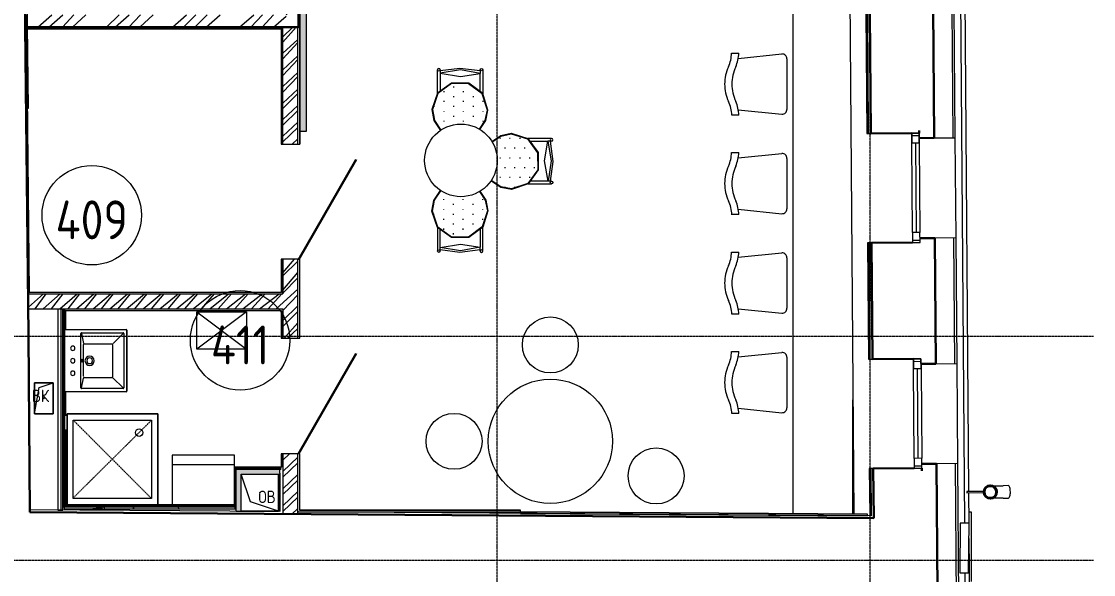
# Model space of a CAD drawing. Header units: millimetres. Extents: x -32 to 417638015, y -35 to 175284279.
# Drawn here: x 417432689 to 417441316, y 175231663 to 175236111 of the extents above; entities that cross this region are included whole.
import ezdxf

# ---------------------------------------------------------------- set-up
doc = ezdxf.new("R2010")
doc.units = ezdxf.units.MM
doc.linetypes.add('ADSK_Линия сетки', pattern=[25, 20, -2.5, 0, -2.5])
doc.linetypes.add('HIDDEN', pattern=[9.524999999999999, 6.35, -3.174999999999999])
for name, color, linetype, lineweight in [('_ Окна', 7, 'Continuous', 9), ('Аннотация', 7, 'Continuous', 18), ('Двери', 7, 'Continuous', 9), ('Обобщенные модели', 7, 'Continuous', 18), ('Окна', 7, 'Continuous', 9), ('Оси', 253, 'Continuous', 9), ('Перекрытие', 7, 'Continuous', 18), ('Сантехника', 7, 'Continuous', 18), ('Стены внутренние', 7, 'Continuous', 18), ('Стены наружные', 7, 'Continuous', 18), ('Стены несущие', 7, 'Continuous', 30), ('Стены отделка', 7, 'Continuous', 30), ('Стены штриховка', 7, 'Continuous', 9), ('ТХ', 5, 'Continuous', 0), ('ТХ_Задание ЭОМ_СС', 6, 'Continuous', 0), ('ШТРИХОВКА', 252, 'Continuous', 15)]:
    doc.layers.add(name, color=color, linetype=linetype, lineweight=lineweight)
doc.layers.add('Линии', color=7, linetype='Continuous', lineweight=9, true_color=0x00a600)
doc.styles.add('GOST Common', font='GOST_Common.ttf', dxfattribs={"width": 0.9, "height": 349.9999999999996})
doc.styles.add('GOST Common_4', font='GOST_Common.ttf', dxfattribs={"width": 0.9, "height": 199.9999999999999})
pattern_1 = [(45, (591.9394108331762, 243.9018102923292), (-269.4076836320746, 269.4076836320746), []), (45, (681.7420108331135, 243.9018102923292), (-269.4076836320746, 269.4076836320746), []), (45, (771.5446108331671, 243.9018102923292), (-269.4076836320746, 269.4076836320746), []), (45, (861.3474108331138, 243.9018102923292), (-269.4076836320746, 269.4076836320746), [])]

# ---------------------------------------------------------------- blocks, each defined once
blk = doc.blocks.new('_ЭМ_ТХ2_4 Этаж')
at = {"lineweight": 0}
h = blk.add_hatch(color=8, dxfattribs=at)
h.dxf.hatch_style = 1
h.paths.add_polyline_path([(50678.43464696148, 8531.792716653843), (50728.43464696148, 8531.792716653843), (50728.43464696148, 3531.792716653843), (50678.43464696148, 3531.792716653843)])
at = {"color": 8, "lineweight": 0}
blk.add_lwpolyline([(50678.43464696148, 8531.792716653843), (50728.43464696148, 8531.792716653843), (50728.43464696148, 3531.792716653843), (50678.43464696148, 3531.792716653843), (50678.43464696148, 8531.792716653843)], dxfattribs=at)
at = {"layer": 'ТХ', "color": 8}
for p, q in [((54645.69975204294, 457.6402273584245), (54645.69975204294, 7412.500000000276)), ((54151.28000791113, 4162.052570220374), (54208.7962839642, 4162.052570220374)), ((54204.88352007956, 4119.581060659082), (54556.11679343213, 4155.154946758761)), ((54595.69975204296, 4115.571988148178), (54595.69975204296, 3709.526201560395)), ((51786.81306324908, 4035.209452467156), (51784.68283080276, 4027.487359848921)), ((51784.68283080276, 4027.487359848921), (51788.41073758398, 4020.564104398072)), ((51784.68283080276, 3840.026904565049), (51784.68283080276, 4027.487359848921)), ((51795.33399303484, 4038.93735924823), (51786.81306324908, 4035.209452467156)), ((51788.41073758398, 4020.564104398072), (51795.47770183602, 4018.328659554012)), ((51802.52352754145, 4035.742010578804), (51795.33399303484, 4038.93735924823)), ((51795.47770183602, 4018.328659554012), (51802.52352754145, 4021.096662509663)), ((51805.45259715528, 4028.552476072044), (51802.52352754145, 4035.742010578804)), ((51802.52352754145, 4021.096662509663), (51805.45259715528, 4028.552476072044)), ((51963.88863535691, 4038.937359248288), (51805.45259715528, 4018.433871951653)), ((51805.45259715528, 4028.552476072044), (51805.45259715528, 3997.397826543427)), ((51969.2142164728, 4026.422243625624), (51805.45259715528, 4000.593175212853)), ((51805.45259715528, 4000.593175212853), (51968.68165836124, 3972.633874353836)), ((51805.45259715528, 3997.397826543427), (51805.45259715528, 3856.802485080552)), ((52127.1176965628, 4017.901313840004), (51963.88863535691, 4038.937359248288)), ((51968.68165836124, 3972.633874353836), (52127.12187954364, 3998.499492079311)), ((52127.12187954364, 3998.499492079311), (51969.2142164728, 4026.422243625624)), ((52126.56603854052, 3852.778766743199), (52127.1176965628, 3997.40287092427)), ((52127.1176965628, 4028.552476072044), (52130.04676617663, 4035.742010578804)), ((52130.04676617663, 4021.096662509663), (52127.1176965628, 4028.552476072044)), ((52127.1176965628, 4028.552476072044), (52127.1176965628, 3997.397826543427)), ((52130.04676617663, 4035.742010578804), (52137.23630068323, 4038.93735924823)), ((52137.09259188206, 4018.328659554012), (52130.04676617663, 4021.096662509663)), ((52144.15955613409, 4020.564104398072), (52137.09259188206, 4018.328659554012)), ((52137.23630068323, 4038.93735924823), (52145.757230469, 4035.209452467156)), ((52147.88746291531, 4027.487359848921), (52144.15955613409, 4020.564104398072)), ((52145.757230469, 4035.209452467156), (52147.88746291531, 4027.487359848921)), ((52147.88746291531, 4027.487359848921), (52148.15374197112, 3836.831555895391)), ((51896.52003423921, 3920.709458472673), (51783.08515646801, 3839.494346453343)), ((51897.85142951821, 3916.715272635687), (51786.5467841934, 3837.097834951128)), ((52036.05025947887, 3919.644342249492), (51896.52003423921, 3920.709458472673)), ((52034.71886419994, 3915.650156412506), (51897.85142951821, 3916.715272635687)), ((51913.0293356988, 3894.081552892574), (51913.0293356988, 3885.560623107012)), ((52144.95839330161, 3834.435044393176), (52034.71886419994, 3915.650156412506)), ((52148.15374197112, 3836.831555895391), (52036.05025947887, 3919.644342249492)), ((51783.08515646801, 3839.494346453343), (51739.14911226077, 3707.153655720293)), ((51786.5467841934, 3837.097834951128), (51743.14329809794, 3707.153655720293)), ((51834.47701423761, 3856.802485080552), (51834.47701423761, 3848.281555294991)), ((51913.0293356988, 3815.262952375575), (51913.0293356988, 3807.00830164575)), ((51991.58165716007, 3856.802485080552), (51991.58165716007, 3848.281555294758)), ((52070.40025767731, 3815.262952375575), (52070.40025767731, 3807.00830164575)), ((52186.23164695069, 3703.958307050634), (52144.95839330161, 3834.435044393176)), ((52190.49211184354, 3703.958307050634), (52148.15374197112, 3836.831555895391)), ((51755.65841372045, 3736.710630914313), (51755.65841372045, 3728.455980184372)), ((51834.47701423761, 3777.983884563553), (51834.47701423761, 3769.729233833612)), ((51913.0293356988, 3736.710630914313), (51913.0293356988, 3728.455980184372)), ((51991.58165716007, 3777.98388456332), (51991.58165716007, 3769.729233833612)), ((52070.40025767731, 3736.710630914196), (52070.40025767731, 3728.455980184372)), ((52148.95257913857, 3777.98388456332), (52148.95257913857, 3769.729233833612)), ((51739.14911226077, 3707.153655720293), (51755.39213466462, 3621.145520696533)), ((51743.14329809794, 3707.153655720293), (51760.18515766904, 3620.346683529206)), ((51755.65841372045, 3657.892030397197), (51755.65841372045, 3649.637379667372)), ((51834.47701423761, 3695.171098209161), (51834.47701423761, 3691.17691237235)), ((51913.0293356988, 3657.892030397197), (51913.0293356988, 3649.637379667372)), ((51991.58165716007, 3695.171098209161), (51991.58165716007, 3691.17691237235)), ((52070.40025767731, 3657.892030397197), (52070.40025767731, 3649.637379667372)), ((52148.95257913857, 3695.171098209161), (52148.95257913857, 3691.17691237235)), ((52168.65722926776, 3619.015288250055), (52186.23164695069, 3703.958307050634)), ((52173.45025227223, 3619.547846361762), (52190.49211184354, 3703.958307050634)), ((54209.32884207576, 3662.805968499044), (54151.54628696702, 3662.805968499044)), ((54204.88352007956, 3705.51712904952), (54556.11679343213, 3669.943242949841)), ((51755.39213466462, 3621.145520696533), (51808.33068135566, 3540.321440465748)), ((51760.18515766904, 3620.346683529206), (51812.39544398744, 3543.048652877449)), ((51834.47701423761, 3616.618776748073), (51834.47701423761, 3612.358311855118)), ((51991.58165716007, 3616.618776748073), (51991.58165716007, 3612.358311855118)), ((52121.91068562269, 3550.419816596899), (52168.65722926776, 3619.015288250055)), ((52126.0525803396, 3547.91878035129), (52173.45025227223, 3619.547846361762)), ((52148.95257913857, 3616.618776748073), (52148.95257913857, 3612.358311855118)), ((52221.75446082791, 3452.216899862557), (52293.38352683838, 3499.614571795188)), ((52224.25549707352, 3448.075005145642), (52292.85096872668, 3494.821548790715)), ((52290.4544572247, 3475.116898661523), (52286.19399233174, 3475.116898661523)), ((52292.85096872668, 3494.821548790715), (52377.79398752726, 3512.395966473632)), ((52293.38352683838, 3499.614571795188), (52377.79398752726, 3516.656431366486)), ((52369.00677868578, 3475.116898661508), (52365.01259284897, 3475.116898661508)), ((52377.79398752726, 3516.656431366486), (52510.66723637201, 3474.318061494065)), ((52377.79398752726, 3512.395966473632), (52508.2707248698, 3471.122712824552)), ((52451.81956503994, 3475.116898661508), (52443.56491431023, 3475.116898661508)), ((52508.2707248698, 3471.122712824552), (52589.48583688913, 3360.883183722864)), ((52701.32304032554, 3474.05178243824), (52510.66723637201, 3474.318061494065)), ((52510.66723637201, 3474.318061494065), (52593.48002272611, 3362.214579001797)), ((52526.61444721982, 3452.730358063462), (52671.23855140089, 3453.282016085723)), ((52646.46955483046, 3294.845977884164), (52672.33517255593, 3453.28619906657)), ((52702.38815654867, 3453.282016085723), (52671.23350702005, 3453.282016085723)), ((52672.33517255593, 3453.28619906657), (52700.25792410225, 3295.378535995726)), ((52691.73699431663, 3453.282016085723), (52712.77303972491, 3290.052954879837)), ((52694.39978487469, 3470.323875657021), (52692.16434003063, 3463.256911404984)), ((52692.16434003063, 3463.256911404984), (52694.93234298629, 3456.211085699557)), ((52701.32304032554, 3474.05178243824), (52694.39978487469, 3470.323875657021)), ((52694.93234298629, 3456.211085699557), (52702.38815654867, 3453.282016085723)), ((52709.04513294378, 3471.921549991923), (52701.32304032554, 3474.05178243824)), ((52702.38815654867, 3453.282016085723), (52709.57769105543, 3456.211085699557)), ((52712.77303972485, 3463.400620206157), (52709.04513294378, 3471.921549991923)), ((52709.57769105543, 3456.211085699557), (52712.77303972485, 3463.400620206157)), ((52331.72771087382, 3396.564577200246), (52323.473060144, 3396.564577200246)), ((52410.54631139082, 3396.564577200246), (52402.29166066099, 3396.564577200246)), ((52489.0986328522, 3396.564577200246), (52480.84398212237, 3396.564577200246)), ((52290.4544572247, 3317.745976683029), (52286.19399233174, 3317.745976683029)), ((52369.00677868578, 3317.745976683014), (52365.01259284897, 3317.745976683014)), ((52451.81956503994, 3317.745976683014), (52443.56491431023, 3317.745976683014)), ((52530.63816555717, 3317.745976683), (52522.11723577138, 3317.745976683014)), ((52589.48583688913, 3360.883183722864), (52590.55095311231, 3224.015749041137)), ((52593.48002272611, 3362.214579001797), (52594.5451389493, 3222.684353762132)), ((52674.42885568948, 3131.616916678206), (52646.46955483046, 3294.845977884164)), ((52700.25792410225, 3295.378535995726), (52674.42885568948, 3131.616916678206)), ((52712.77303972491, 3290.052954879837), (52692.26955242828, 3131.616916678206)), ((54151.28000791113, 3362.052570220374), (54208.7962839642, 3362.052570220374)), ((54204.88352007956, 3319.581060659082), (54556.11679343213, 3355.154946758761)), ((54595.69975204296, 3315.571988148178), (54595.69975204296, 2909.526201560395)), ((52331.72771087382, 3239.193655221738), (52323.473060144, 3239.193655221738)), ((52410.54631139094, 3239.193655221738), (52402.29166066099, 3239.193655221738)), ((52489.0986328522, 3239.193655221738), (52480.84398212237, 3239.193655221738)), ((52590.55095311231, 3224.015749041137), (52510.93351542775, 3112.711103716341)), ((52594.5451389493, 3222.684353762132), (52513.33002692997, 3109.249475990946)), ((52567.9172333692, 3239.193655221723), (52559.39630358364, 3239.193655221723)), ((52294.98120117316, 3081.556454187579), (52214.15712094237, 3134.495000878611)), ((52294.18236400583, 3086.349477191994), (52216.88433335407, 3138.559763510391)), ((52290.4544572247, 3160.641333760563), (52286.19399233174, 3160.641333760563)), ((52369.00677868578, 3160.641333760548), (52365.01259284897, 3160.641333760548)), ((52510.93351542775, 3112.711103716341), (52380.98933619692, 3069.307617620885)), ((52513.33002692997, 3109.249475990946), (52380.98933619692, 3065.31343178371)), ((52451.81956504018, 3160.641333760548), (52443.56491431023, 3160.641333760548)), ((52513.86258504167, 3110.847150325702), (52701.32304032554, 3110.847150325688)), ((52530.63816555717, 3160.641333760534), (52522.11723577161, 3160.641333760548)), ((52671.23350702005, 3131.616916678206), (52530.63816555717, 3131.616916678206)), ((52702.38815654867, 3131.616916678206), (52671.23350702005, 3131.616916678206)), ((52692.16434003063, 3121.642021358944), (52694.93234298629, 3128.687847064371)), ((52694.39978487469, 3114.575057106907), (52692.16434003063, 3121.642021358944)), ((52701.32304032554, 3110.847150325688), (52694.39978487469, 3114.575057106907)), ((52694.93234298629, 3128.687847064371), (52702.38815654867, 3131.616916678206)), ((52709.04513294378, 3112.977382772006), (52701.32304032554, 3110.847150325688)), ((52702.38815654867, 3131.616916678206), (52709.57769105543, 3128.687847064371)), ((52712.77303972485, 3121.498312557771), (52709.04513294378, 3112.977382772006)), ((52709.57769105543, 3128.687847064371), (52712.77303972485, 3121.498312557771)), ((51755.39213466465, 2977.278817105747), (51808.33068135568, 3058.102897336532)), ((51760.18515766907, 2978.077654273075), (51812.39544398747, 3055.375684924831)), ((52121.91068562272, 3048.004521205381), (52168.65722926779, 2979.409049552225)), ((52126.05258033963, 3050.50555745099), (52173.45025227226, 2978.876491440518)), ((52380.98933619692, 3069.307617620885), (52294.18236400583, 3086.349477191994)), ((52380.98933619692, 3065.31343178371), (52294.98120117316, 3081.556454187579)), ((52331.72771087382, 3081.822733243389), (52323.473060144, 3081.822733243389)), ((52410.54631139094, 3081.822733243389), (52402.29166066099, 3081.822733243389)), ((51739.1491122608, 2891.270682081988), (51755.39213466465, 2977.278817105747)), ((51743.14329809797, 2891.270682081988), (51760.18515766907, 2978.077654273075)), ((51755.65841372048, 2940.532307405083), (51755.65841372048, 2948.786958134908)), ((51834.47701423764, 2981.805561054207), (51834.47701423764, 2986.066025947162)), ((51913.02933569883, 2940.532307405083), (51913.02933569883, 2948.786958134908)), ((51991.5816571601, 2981.805561054207), (51991.5816571601, 2986.066025947162)), ((52070.40025767733, 2940.532307405083), (52070.40025767733, 2948.786958134908)), ((52148.9525791386, 2981.805561054207), (52148.9525791386, 2986.066025947162)), ((52168.65722926779, 2979.409049552225), (52186.23164695072, 2894.466030751646)), ((52173.45025227226, 2978.876491440518), (52190.49211184357, 2894.466030751646)), ((51783.08515646803, 2758.929991348938), (51739.1491122608, 2891.270682081988)), ((51786.54678419343, 2761.326502851152), (51743.14329809797, 2891.270682081988)), ((51755.65841372048, 2861.713706887967), (51755.65841372048, 2869.968357617909)), ((51834.47701423764, 2903.253239593119), (51834.47701423764, 2907.24742542993)), ((51913.02933569883, 2861.713706887967), (51913.02933569883, 2869.968357617909)), ((51991.5816571601, 2903.253239593119), (51991.5816571601, 2907.24742542993)), ((52070.40025767733, 2861.713706888084), (52070.40025767733, 2869.968357617909)), ((52186.23164695072, 2894.466030751646), (52144.95839330164, 2763.989293409104)), ((52190.49211184357, 2894.466030751646), (52148.15374197115, 2761.592781906889)), ((52148.9525791386, 2903.253239593119), (52148.9525791386, 2907.24742542993)), ((54209.32884207576, 2862.805968499044), (54151.54628696702, 2862.805968499044)), ((54204.88352007956, 2905.51712904952), (54556.11679343213, 2869.943242949841)), ((51897.85142951824, 2681.709065166593), (51786.54678419343, 2761.326502851152)), ((51834.47701423764, 2820.440453238727), (51834.47701423764, 2828.695103968668)), ((51913.02933569883, 2783.161385426705), (51913.02933569883, 2791.41603615653)), ((51991.5816571601, 2820.44045323896), (51991.5816571601, 2828.695103968668)), ((52144.95839330164, 2763.989293409104), (52034.71886419997, 2682.774181389774)), ((52148.15374197115, 2761.592781906889), (52036.0502594789, 2678.779995552788)), ((52070.40025767733, 2783.161385426705), (52070.40025767733, 2791.41603615653)), ((52147.88746291534, 2570.936977953359), (52148.15374197115, 2761.592781906889)), ((52148.9525791386, 2820.44045323896), (52148.9525791386, 2828.695103968668)), ((51896.52003423923, 2677.714879329607), (51783.08515646803, 2758.929991348938)), ((51784.68283080279, 2758.397433237231), (51784.68283080279, 2570.936977953359)), ((51805.45259715531, 2601.026511258853), (51805.45259715531, 2741.621852721728)), ((51834.47701423764, 2741.621852721728), (51834.47701423764, 2750.14278250729)), ((52036.0502594789, 2678.779995552788), (51896.52003423923, 2677.714879329607)), ((52034.71886419997, 2682.774181389774), (51897.85142951824, 2681.709065166593)), ((51913.02933569883, 2704.342784909706), (51913.02933569883, 2712.863714695268)), ((51991.5816571601, 2741.621852721728), (51991.5816571601, 2750.142782507522)), ((52126.56603854055, 2745.645571059082), (52127.11769656283, 2601.02146687801)), ((51805.45259715531, 2597.831162589428), (51968.68165836127, 2625.790463448444)), ((51805.45259715531, 2569.871861730237), (51805.45259715531, 2601.026511258853)), ((51969.21421647283, 2572.002094176656), (51805.45259715531, 2597.831162589428)), ((51968.68165836127, 2625.790463448444), (52127.12187954367, 2599.92484572297)), ((52127.12187954367, 2599.92484572297), (51969.21421647283, 2572.002094176656)), ((52127.11769656283, 2569.871861730237), (52127.11769656283, 2601.026511258853)), ((51784.68283080279, 2570.936977953359), (51788.41073758401, 2577.860233404208)), ((51786.81306324911, 2563.214885335125), (51784.68283080279, 2570.936977953359)), ((51795.33399303487, 2559.48697855405), (51786.81306324911, 2563.214885335125)), ((51788.41073758401, 2577.860233404208), (51795.47770183605, 2580.095678248268)), ((51802.52352754147, 2562.682327223476), (51795.33399303487, 2559.48697855405)), ((51795.47770183605, 2580.095678248268), (51802.52352754147, 2577.327675292618)), ((51802.52352754147, 2577.327675292618), (51805.45259715531, 2569.871861730237)), ((51805.45259715531, 2569.871861730237), (51802.52352754147, 2562.682327223476)), ((51963.88863535694, 2559.486978553992), (51805.45259715531, 2579.990465850628)), ((52127.11769656283, 2580.523023962276), (51963.88863535694, 2559.486978553992)), ((52130.04676617666, 2577.327675292618), (52127.11769656283, 2569.871861730237)), ((52127.11769656283, 2569.871861730237), (52130.04676617666, 2562.682327223476)), ((52137.09259188209, 2580.095678248268), (52130.04676617666, 2577.327675292618)), ((52130.04676617666, 2562.682327223476), (52137.23630068326, 2559.48697855405)), ((52144.15955613412, 2577.860233404208), (52137.09259188209, 2580.095678248268)), ((52137.23630068326, 2559.48697855405), (52145.75723046903, 2563.214885335125)), ((52147.88746291534, 2570.936977953359), (52144.15955613412, 2577.860233404208)), ((52145.75723046903, 2563.214885335125), (52147.88746291534, 2570.936977953359)), ((54151.28000791113, 2562.052570220374), (54208.7962839642, 2562.052570220374)), ((54204.88352007956, 2519.581060659082), (54556.11679343213, 2555.154946758761)), ((54595.69975204296, 2515.571988148178), (54595.69975204296, 2109.526201560395)), ((54204.88352007956, 2105.51712904952), (54556.11679343213, 2069.943242949841)), ((54209.32884207576, 2062.805968499044), (54151.54628696702, 2062.805968499044)), ((54151.28000791113, 1762.052570220374), (54208.7962839642, 1762.052570220374)), ((54204.88352007956, 1719.581060659082), (54556.11679343213, 1755.154946758761)), ((54595.69975204296, 1715.571988148178), (54595.69975204296, 1309.526201560395)), ((54204.88352007956, 1305.51712904952), (54556.11679343213, 1269.943242949841)), ((54209.32884207576, 1262.805968499044), (54151.54628696702, 1262.805968499044))]:
    blk.add_line(p, q, dxfattribs=at)
for points in [[(49847.39192500268, 2080.000000000291), (50247.39192500268, 2080.000000000291), (50247.39192500268, 1780.000000000291), (49847.39192500268, 1780.000000000291)], [(50150.43464696157, 929.8430806165779), (49650.43464696157, 929.8430806165779), (49650.43464696157, 529.8430806165779), (50150.43464696157, 529.8430806165779)]]:
    blk.add_lwpolyline(points, close=True, dxfattribs=at)
for points in [[(49847.39192500268, 2080.000000000291), (50247.39192500268, 1780.000000000291)], [(50247.39192500268, 2080.000000000291), (49847.39192500268, 1780.000000000291)], [(50150.43464696157, 849.8430806165779), (49650.43464696157, 849.8430806165779)]]:
    blk.add_lwpolyline(points, dxfattribs=at)
for centre, radius in [((51973.04784937791, 3299.212168901053), 292.0024422426723), ((52692.50285813009, 1814.965144668109), 225), ((52692.50285813009, 1039.965144668109), 500), ((51917.50285813009, 1039.965144668109), 225), ((53543.11348708376, 761.357573658679), 225)]:
    blk.add_circle(centre, radius, dxfattribs=at)
for centre, radius, start, end in [((53847.50605067286, 4171.127162641293), 303.3739814454822, 336.7530519051813, 358.2858997655657), ((53893.49082840534, 4173.282239686785), 315.5053656936938, 337.3039269431187, 357.9602610194042), ((54556.11679343238, 4115.571988148178), 39.58295861057559, 0, 90.00000000041689), ((54416.61167059345, 3912.398788892984), 321.8306803474504, 154.3612946005991, 179.9542785554309), ((54474.70826011978, 3912.292277305765), 321.8306803474504, 154.3612946005991, 179.9542785554309), ((54417.77074169724, 3912.90963603757), 322.9897488788007, 180.04506280802, 205.5918781138005), ((54492.78703632652, 3918.418637089402), 339.9600278277715, 180.9892830939164, 205.2718350659282), ((53851.46060833363, 3650.025653368415), 301.4106871721627, 2.37950289174873, 24.1383914908567), ((53894.02338651878, 3651.576299032691), 315.5053656918224, 2.039738980595825, 22.69607305688126), ((54556.11679343238, 3709.526201560424), 39.58295861057559, 269.9999999995831, 0), ((53847.50605067286, 3371.127162641293), 303.3739814454822, 336.7530519051813, 358.2858997655657), ((53893.49082840534, 3373.282239686785), 315.5053656936938, 337.3039269431187, 357.9602610194042), ((54556.11679343238, 3315.571988148178), 39.58295861057559, 0, 90.00000000041689), ((54416.61167059345, 3112.398788892984), 321.8306803474504, 154.3612946005991, 179.9542785554309), ((54474.70826011978, 3112.292277305765), 321.8306803474504, 154.3612946005991, 179.9542785554309), ((54417.77074169724, 3112.90963603757), 322.9897488788007, 180.04506280802, 205.5918781138005), ((54492.78703632652, 3118.418637089402), 339.9600278277715, 180.9892830939164, 205.2718350659282), ((53851.46060833363, 2850.025653368415), 301.4106871721627, 2.37950289174873, 24.1383914908567), ((53894.02338651878, 2851.576299032691), 315.5053656918224, 2.039738980595825, 22.69607305688126), ((54556.11679343238, 2909.526201560424), 39.58295861057559, 269.9999999995831, 0), ((53847.50605067286, 2571.127162641293), 303.3739814454822, 336.7530519051813, 358.2858997655657), ((53893.49082840534, 2573.282239686785), 315.5053656936938, 337.3039269431187, 357.9602610194042), ((54556.11679343238, 2515.571988148178), 39.58295861057559, 0, 90.00000000041689), ((54416.61167059345, 2312.398788892984), 321.8306803474504, 154.3612946005991, 179.9542785554309), ((54474.70826011978, 2312.292277305765), 321.8306803474504, 154.3612946005991, 179.9542785554309), ((54417.77074169724, 2312.90963603757), 322.9897488788007, 180.04506280802, 205.5918781138005), ((54492.78703632652, 2318.418637089402), 339.9600278277715, 180.9892830939164, 205.2718350659282), ((53851.46060833363, 2050.025653368415), 301.4106871721627, 2.37950289174873, 24.1383914908567), ((53894.02338651878, 2051.576299032691), 315.5053656918224, 2.039738980595825, 22.69607305688126), ((54556.11679343238, 2109.526201560424), 39.58295861057559, 269.9999999995831, 0), ((53847.50605067286, 1771.127162641293), 303.3739814454822, 336.7530519051813, 358.2858997655657), ((53893.49082840534, 1773.282239686785), 315.5053656936938, 337.3039269431187, 357.9602610194042), ((54556.11679343238, 1715.571988148178), 39.58295861057559, 0, 90.00000000041689), ((54416.61167059345, 1512.398788892984), 321.8306803474504, 154.3612946005991, 179.9542785554309), ((54474.70826011978, 1512.292277305765), 321.8306803474504, 154.3612946005991, 179.9542785554309), ((54417.77074169724, 1512.90963603757), 322.9897488788007, 180.04506280802, 205.5918781138005), ((54492.78703632652, 1518.418637089402), 339.9600278277715, 180.9892830939164, 205.2718350659282), ((53851.46060833363, 1250.025653368415), 301.4106871721627, 2.37950289174873, 24.1383914908567), ((53894.02338651878, 1251.576299032691), 315.5053656918224, 2.039738980595825, 22.69607305688126), ((54556.11679343238, 1309.526201560424), 39.58295861057559, 269.9999999995831, 0)]:
    blk.add_arc(centre, radius, start, end, dxfattribs=at)
blk = doc.blocks.new('План 4 этажа')
at = {"layer": 'Стены внутренние'}
for points in [[(44296.93941083318, 1015.976627998461), (44606.93941083318, 1015.97662799852), (44606.93941083318, 1055.976627998461), (44256.93941083318, 1055.976627998461), (44256.93941083318, 1015.97662799852)], [(44296.93941083318, 715.9766279984615), (44296.93941083318, 1015.97662799852), (44256.93941083318, 1015.97662799852), (44256.93941083318, 716.2567145292996)]]:
    blk.add_hatch(color=8, dxfattribs=at).paths.add_polyline_path(points)
at = {"layer": 'Стены внутренние', "lineweight": 9}
h = blk.add_hatch(dxfattribs=at)
h.set_pattern_fill('FP_4', color=8, style=0, pattern_type=2)
h.set_pattern_definition([(0, (591.9394108331762, 243.9018102923292), (406.4, 101.6), [33.528, -271.272, 33.528, -271.272, -1625.6]), (0, (591.9394108331762, 243.9018102923292), (406.4, 101.6), [-609.6, 33.528, -576.072, 33.528, -271.272, -711.2]), (0, (591.9394108331762, 243.9018102923292), (406.4, 101.6), [-1524, 33.528, -169.672, 33.528, -474.472]), (120, (744.3394108330831, 294.7018102923757), (-291.1881810244989, 301.1527240979959), [33.52799999999996, -271.2719999999997, 33.52799999999996, -271.2719999999997, -1625.599999999999]), (120, (744.3394108330831, 294.7018102923757), (-291.1881810244989, 301.1527240979959), [-609.5999999999993, 33.52799999999996, -576.0719999999993, 33.52799999999996, -271.2719999999997, -711.1999999999994]), (120, (744.3394108330831, 294.7018102923757), (-291.1881810244989, 301.1527240979959), [-1523.999999999999, 33.52799999999996, -169.6719999999998, 33.52799999999996, -474.4719999999996]), (240, (795.1394108331297, 497.9018102923292), (-115.2118189755009, -402.7527240979958), [33.528, -271.272, 33.528, -271.272, -1625.6]), (240, (795.1394108331297, 497.9018102923292), (-115.2118189755009, -402.7527240979958), [-609.6, 33.528, -576.072, 33.528, -271.272, -711.2]), (240, (795.1394108331297, 497.9018102923292), (-115.2118189755009, -402.7527240979958), [-1524, 33.528, -169.672, 33.528, -474.472])])
h.paths.add_polyline_path([(44247.93941083318, 735.744890908536), (44247.93941083318, 750.744890908536), (42870.93941083318, 750.744890908536), (42870.93941083318, 735.744890908536), (44145.86837477109, 735.744890908536)])
at = {"layer": 'Стены штриховка', "lineweight": 9}
h = blk.add_hatch(dxfattribs=at)
h.set_pattern_fill('ANSI34', color=8, scale=20)
h.set_pattern_definition(pattern_1)
h.paths.add_polyline_path([(44731.93941083318, 4608.901810292329), (44756.93941083329, 4608.901810292329), (44756.93941083329, 5663.901810292213), (44656.93941083329, 5663.901810292213), (44656.93941083318, 4608.901810292329)])
h = blk.add_hatch(dxfattribs=at)
h.set_pattern_fill('ANSI34', color=8, scale=20)
h.set_pattern_definition(pattern_1)
h.paths.add_polyline_path([(43836.93941083318, 4608.901810292329), (44656.93941083318, 4608.901810292329), (44656.93941083318, 4708.901810292329), (42565.12233678252, 4708.901810292329), (42565.12233678252, 4608.901810292329), (43282.64236499637, 4608.901810292329)])
at = {"layer": 'Стены штриховка'}
h = blk.add_hatch(dxfattribs=at)
h.set_pattern_fill('ANSI32', color=8, scale=10)
h.set_pattern_definition([(45, (591.9394108331762, 243.9018102923292), (-67.35192090801866, 67.35192090801866), []), (45, (636.8407108330866, 243.9018102923292), (-67.35192090801866, 67.35192090801866), [])])
h.paths.add_polyline_path([(44750.93941083318, 4608.901810292329), (44630.93941083318, 4608.901810292329), (44630.93941083318, 3668.901810292271), (44750.93941083318, 3668.901810292271)])
h.paths.add_polyline_path([(44751.45711799187, 692.8635521391407), (44750.93941083318, 1178.901810292213), (44630.93941083318, 1178.901810292213), (44631.45711799187, 693.5637684662361)])
h.paths.add_polyline_path([(44750.93941083318, 2108.901810292213), (44750.93941083318, 2744.901810292271), (44630.93941083318, 2744.901810292213), (44630.93941083318, 2464.901810292271), (42582.92286674317, 2464.901810291689), (42583.83047848288, 2344.901810292271), (44630.93941083318, 2344.901810292271), (44630.93941083318, 2108.901810292213)])
at = {"layer": '_ Окна', "color": 8, "lineweight": 18}
for p, q in [((49692.18230090578, 3756.783587457787), (49752.18057291895, 3757.238950427272)), ((49692.78945153171, 3676.785891440231), (49692.18230090578, 3756.783587457787)), ((49752.18057291895, 3757.238950427272), (49752.78772354488, 3677.241254409717)), ((49752.78772354488, 3677.241254409717), (49692.78945153171, 3676.785891440231)), ((49758.25207917824, 2957.261990251718), (49698.25380716507, 2956.806627282233)), ((49698.25380716507, 2956.806627282233), (49698.860957791, 2876.808931264677)), ((49758.85922980416, 2877.264294234163), (49758.25207917824, 2957.261990251718)), ((49698.860957791, 2876.808931264677), (49758.85922980416, 2877.264294234163)), ((49705.95703073157, 1941.835859059473), (49765.95530274474, 1942.291222028958)), ((49706.5641813575, 1861.838163041917), (49705.95703073157, 1941.835859059473)), ((49765.95530274474, 1942.291222028958), (49766.56245337067, 1862.293526011403)), ((49766.56245337067, 1862.293526011403), (49706.5641813575, 1861.838163041917)), ((49772.02680900403, 1142.314261853346), (49712.02853699086, 1141.858898883918)), ((49712.02853699086, 1141.858898883918), (49712.63568761678, 1061.861202866363)), ((49772.63395962995, 1062.31656583579), (49772.02680900403, 1142.314261853346)), ((49712.63568761678, 1061.861202866363), (49772.63395962995, 1062.31656583579))]:
    blk.add_line(p, q, dxfattribs=at)
at = {"layer": '_ Окна', "color": 8}
for p, q in [((49692.33408856227, 3736.784163453442), (49752.33236057543, 3737.239526422869)), ((49722.78858753828, 3677.013572925003), (49728.25294317163, 2957.034308766946)), ((49698.70917013451, 2896.80835526908), (49758.70744214768, 2897.263718238508)), ((49706.10881838806, 1921.836435055127), (49766.10709040122, 1922.291798024555)), ((49736.56331736407, 1862.065844526631), (49742.02767299742, 1142.086580368632)), ((49712.4838999603, 1081.860626870766), (49772.48217197347, 1082.315989840194))]:
    blk.add_line(p, q, dxfattribs=at)
at = {"layer": 'Аннотация', "color": 8, "lineweight": 9}
blk.add_line((43101.8547723731, 738.1980090263532), (43180.27588687034, 747.673537749215), dxfattribs=at)
at = {"layer": 'Двери', "color": 8, "lineweight": 30}
for p, q in [((44756.93941083414, 2738.901810292213), (45221.93941083414, 3544.305435811752)), ((44756.93941083414, 1178.901810292213), (45221.93941083414, 1984.305435811752))]:
    blk.add_line(p, q, dxfattribs=at)
at = {"layer": 'Линии', "color": 8}
for centre in [(43093.83489365532, 3096.775353794626), (44287.60827340028, 2090.898466199345)]:
    blk.add_circle(centre, 400, dxfattribs=at)
at = {"layer": 'Обобщенные модели', "color": 8}
for p, q in [((42633.6211363629, 1498.767480752955), (42633.6211363629, 1748.767480752955)), ((42633.6211363629, 1748.767480752955), (42783.6211363629, 1748.767480752955)), ((42783.6211363629, 1748.767480752955), (42633.6211363629, 1748.767480752955)), ((42633.6211363629, 1748.767480752955), (42633.6211363629, 1498.767480752955)), ((42671.12113636289, 1711.267480752955), (42783.6211363629, 1748.767480752955)), ((42783.6211363629, 1748.767480752955), (42783.6211363629, 1498.767480752955)), ((42783.6211363629, 1498.767480752955), (42783.6211363629, 1748.767480752955)), ((42633.6211363629, 1498.767480752955), (42671.12113636289, 1711.267480752955)), ((42783.6211363629, 1498.767480752955), (42633.6211363629, 1498.767480752955)), ((42633.6211363629, 1498.767480752955), (42783.6211363629, 1498.767480752955)), ((44371.93941083318, 790.9766279984615), (44296.93941083318, 1015.976627998461)), ((44596.93941083318, 1015.976627998461), (44596.93941083318, 715.9766279984615)), ((44596.93941083318, 715.9766279984615), (44596.93941083318, 1015.976627998461)), ((50273.06741301339, 876.0306133924169), (50134.0635788263, 874.9756296974956)), ((50134.06357882624, 874.9756296974956), (50134.13947265448, 864.9759176952648)), ((50134.13947265455, 864.9759176952648), (50273.06741301339, 866.030325386324)), ((50469.86396332214, 922.5255167941796), (50427.3610504609, 922.2029366271454)), ((44596.93941083318, 715.9766279984615), (44371.93941083318, 790.9766279984615)), ((50428.11998874331, 822.2058166051866), (50470.62290160455, 822.5283967722789)), ((44596.93941083318, 715.9766279984615), (44296.93941083318, 715.9766279984615)), ((44296.93941083318, 715.9766279984615), (44596.93941083318, 715.9766279984615))]:
    blk.add_line(p, q, dxfattribs=at)
at = {"layer": 'Обобщенные модели', "color": 8, "flags": 128}
for points in [[(50336.73307932268, 921.5151064502425), (50338.00342368829, 921.5247478575911), (50340.66685804586, 921.5449622627348), (50343.54313667253, 921.5667920710403), (50346.62765813607, 921.5902023594826), (50349.91548786012, 921.6151556765544), (50353.40136601852, 921.6416121023358), (50357.07971594979, 921.6695293121156), (50360.94465307876, 921.6988626443781), (50364.98999433046, 921.7295651719905), (50369.20926802186, 921.7615877775243), (50373.59572421513, 921.794879231602), (50378.14234551607, 921.8293862750288), (50382.8418583005, 921.8650537038338), (50387.68674435048, 921.9018244578037), (50392.66925288184, 921.9396397115779), (50397.78141294382, 921.978438968712), (50403.01504617085, 922.0181601588265), (50408.3617798662, 922.0587397363852), (50413.81306039657, 922.100112782733), (50419.36016687595, 922.1422131098225), (50424.99422511732, 922.1849733661511), (50427.3610504609, 922.2029366271454)], [(50428.11998874331, 822.2058166051866), (50422.45241153922, 822.1628019532654), (50416.86805330466, 822.1204189002165), (50411.37584782152, 822.0787352497573), (50405.98458144698, 822.0378176869126), (50400.70287905715, 821.9977316710283), (50395.53919024916, 821.9585413312307), (50390.50177582356, 821.9203093636315), (50385.59869456887, 821.8830969312694), (50380.83779036913, 821.8469635660877), (50376.22667965545, 821.8119670737069), (50371.77273922136, 821.7781634411658), (50367.4830944214, 821.7456067469902), (50363.36460777219, 821.7143490749295), (50359.4238679738, 821.684440430603), (50355.66717936924, 821.6559286615229), (50352.10055185892, 821.6288593803183), (50348.72969128603, 821.6032758922083), (50345.55999030836, 821.5792191252112), (50342.59651977135, 821.5567275650683), (50339.84402059566, 821.5358371934853), (50337.49201760509, 821.5179864282836)]]:
    blk.add_lwpolyline(points, dxfattribs=at)
at = {"layer": 'Обобщенные модели', "color": 8}
for centre, radius, start, end in [((42708.6211363629, 1623.767480752955), 2.500000000000002, 0, 180), ((42708.6211363629, 1623.767480752955), 2.500000000000002, 180, 0), ((42708.6211363629, 1623.767480752955), 2.499999999999999, 59.99999999993758, 165.0000000007444), ((42708.6211363629, 1623.767480752955), 2.500000000000002, 194.9999999992556, 270), ((42708.6211363629, 1623.767480752955), 2.499999999999998, 300.0000000000624, 0), ((44446.93941083318, 865.9766279984615), 2.500000000000002, 90, 270), ((44446.93941083318, 865.9766279984615), 2.499999999999999, 149.9999999999376, 254.9999999997233), ((44446.93941083318, 865.9766279984615), 2.500000000000002, 270, 90), ((44446.93941083318, 865.9766279984615), 2.499999999999998, 30.00000000006242, 90), ((44446.93941083318, 865.9766279984615), 2.500000000000002, 285.0000000002767, 0), ((50324.09605378206, 871.4177564329584), 52.00000000000004, 0.4348437790561656, 180.4348437790562), ((50324.09605378206, 871.4177564329584), 52.00000000000003, 180.4348437790562, 0.4348437790561656)]:
    blk.add_arc(centre, radius, start, end, dxfattribs=at)
at = {"layer": 'Обобщенные модели', "color": 8, "lineweight": 40}
for radius, start, end in [(49.99999999999996, 0.4348437790561656, 180.4348437790562), (49.99999999999997, 180.4348437790562, 0.4348437790561656)]:
    blk.add_arc((50324.09605378207, 871.4177564330748), radius, start, end, dxfattribs=at)
at = {"layer": 'Обобщенные модели', "color": 8}
for major_axis, ratio, start_param, end_param in [((-0.3794691412050658, 49.99856001097305), 0.3090169943749481, 4.712388980384695, 6.283185307179597), ((-0.3794691412051435, 49.99856001097305), 0.3090169943749482, 3.141592653589792, 4.712388980384689)]:
    blk.add_ellipse((50470.24343246328, 872.5269567832584), major_axis=major_axis, ratio=ratio, start_param=start_param, end_param=end_param, dxfattribs=at)
at = {"layer": 'Окна', "color": 8}
for p, q in [((49752.18057291895, 3757.238950427272), (49692.18230090578, 3756.783587457787)), ((49692.18230090578, 3756.783587457787), (49692.78945153171, 3676.785891440231)), ((49752.78772354488, 3677.241254409717), (49752.18057291895, 3757.238950427272)), ((49698.25380716498, 2956.806627282233), (49692.78945153162, 3676.785891440231)), ((49752.78772354488, 3677.241254409717), (49758.25207917823, 2957.261990251718)), ((49698.25380716507, 2956.806627282233), (49698.860957791, 2876.808931264677)), ((49758.85922980416, 2877.264294234163), (49758.25207917824, 2957.261990251718)), ((49698.860957791, 2876.808931264677), (49758.85922980416, 2877.264294234163)), ((49765.95530274474, 1942.291222028958), (49705.95703073157, 1941.835859059473)), ((49705.95703073157, 1941.835859059473), (49706.5641813575, 1861.838163041917)), ((49766.56245337067, 1862.293526011403), (49765.95530274474, 1942.291222028958)), ((49712.02853699077, 1141.858898883918), (49706.56418135741, 1861.838163041917)), ((49766.56245337067, 1862.293526011403), (49772.02680900402, 1142.314261853346)), ((49712.02853699086, 1141.858898883918), (49712.63568761678, 1061.861202866363)), ((49772.63395962995, 1062.31656583579), (49772.02680900403, 1142.314261853346)), ((49712.63568761678, 1061.861202866363), (49772.63395962995, 1062.31656583579))]:
    blk.add_line(p, q, dxfattribs=at)
at = {"layer": 'Оси', "color": 8, "linetype": 'ADSK_Линия сетки'}
for p, q in [((49356.50476387143, -3353.100552087591), (49356.50476387149, 43685.83329475898)), ((46356.50476387143, -3353.100552087533), (46356.50476387149, 43019.4890366235)), ((-10052.17750458437, 2124.489036623097), (51155.03272199619, 2124.489036622923)), ((-10052.17750458437, 324.4890366230975), (51155.03272199613, 324.4890366229229))]:
    blk.add_line(p, q, dxfattribs=at)
at = {"layer": 'Перекрытие', "color": 8}
for p, q in [((49173.88801486453, 7482.957366692601), (49225.41806393873, 693.398029071046)), ((42881.68747303658, 2328.901810292213), (42881.68747303658, 2174.818931947113)), ((42881.68747303658, 1679.839931947121), (42881.68747303658, 1488.744890908536)), ((42881.68747303658, 1368.744890908536), (42881.68747303658, 768.744890908536)), ((42881.68747303658, 735.744890908536), (42881.68747303658, 725.8864531366853))]:
    blk.add_line(p, q, dxfattribs=at)
at = {"layer": 'Сантехника', "color": 8}
for p, q in [((43371.93941083318, 2174.818931947113), (42876.93941083318, 2174.818931947171)), ((42881.93941083317, 2176.818931947171), (43371.93941083317, 2176.818931947113)), ((43374.93941083318, 1682.839931947121), (43374.93941083318, 2171.818931947113)), ((43376.93941083317, 2171.818931947113), (43376.93941083316, 1682.839931947121)), ((43006.93941083316, 1707.839931947121), (43006.93941083317, 2146.818931947171)), ((43011.93941083317, 2151.818931947171), (43346.93941083317, 2151.818931947113)), ((43011.93941083317, 2146.818931947171), (43027.97091148932, 2066.801029270689)), ((43346.93941083317, 2146.818931947113), (43265.06926995973, 2064.948791073693)), ((43351.93941083317, 2146.818931947113), (43351.93941083316, 1707.839931947121)), ((43026.9876036186, 2053.351721949293), (43026.9876036186, 2056.819124732574)), ((43026.98760361859, 1803.223721949267), (43026.9876036186, 2053.351721949293)), ((43031.9876036186, 2061.819124732574), (43256.93960361859, 2061.819124732574)), ((43261.93960361859, 2056.819124732574), (43261.93960361859, 1796.81873916171)), ((43011.93941083316, 1707.839931947121), (43027.41662620228, 1787.510593832587)), ((43031.98760361859, 1791.81873916171), (43256.93960361859, 1791.81873916171)), ((43346.93941083316, 1707.839931947121), (43264.63491216072, 1790.144430619606)), ((42876.93941083318, 1679.839931947121), (43371.93941083318, 1679.839931947121)), ((43371.93941083316, 1677.839931947121), (42881.93941083316, 1677.839931947121)), ((43346.93941083316, 1702.839931947121), (43011.93941083316, 1702.839931947121)), ((43625.07380076963, 1498.744890908536), (42895.07380076963, 1498.744890908536)), ((42895.07380076963, 1498.744890908536), (42895.07380076963, 768.744890908536)), ((42895.07380076963, 768.744890908536), (42895.07380076963, 1498.744890908536)), ((42895.07380076963, 1498.744890908536), (43625.07380076963, 1498.744890908536)), ((43625.07380076963, 768.744890908536), (43625.07380076963, 1498.744890908536)), ((43625.07380076963, 1498.744890908536), (43625.07380076963, 768.744890908536)), ((42945.07380076969, 1448.744890908536), (43575.07380076967, 1448.744890908536)), ((42945.07380076969, 818.744890908536), (42945.07380076969, 1448.744890908536)), ((43575.07380076967, 1448.744890908536), (43575.07380076967, 818.744890908536)), ((43575.07380076967, 818.744890908536), (42945.07380076969, 818.744890908536))]:
    blk.add_line(p, q, dxfattribs=at)
at = {"layer": 'Сантехника', "color": 8, "linetype": 'HIDDEN', "lineweight": 9}
for p, q in [((42945.07380076969, 1448.744890908536), (43575.07380076967, 818.744890908536)), ((43575.07380076967, 1448.744890908536), (42950.41900714897, 829.4896983531071))]:
    blk.add_line(p, q, dxfattribs=at)
at = {"layer": 'Сантехника', "color": 8}
blk.add_circle((43475.07380076965, 1348.744890908536), 30.00000000000217, dxfattribs=at)
for centre, radius, start, end in [((42881.93941083317, 2171.818931947171), 5.000000000000088, 90, 180), ((43371.93941083317, 2171.818931947113), 4.999999999999943, 0, 90), ((43371.93941083318, 2171.818931947113), 2.999999999999915, 0, 90), ((43011.93941083317, 2146.818931947171), 4.999999999999957, 90, 180), ((43346.93941083317, 2146.818931947113), 4.999999999999972, 0, 90), ((42941.30005181136, 2026.818721949297), 17.50000000000006, 90, 270), ((42941.30005181136, 2026.818721949297), 17.50000000000006, 270, 90), ((43031.9876036186, 2056.819124732574), 5.000000000000227, 90, 180), ((43256.93960361859, 2056.819124732574), 5.000000000000234, 0, 90), ((42941.30005181136, 1926.818721949297), 17.4999999999998, 90, 270), ((42941.30005181136, 1926.818721949297), 17.49999999999979, 270, 90), ((43076.93941083317, 1926.818931947171), 37.50000000000011, 90, 270), ((43076.93941083317, 1926.818931947171), 23.00000000000016, 90, 270), ((43076.93941083317, 1926.818931947171), 37.50000000000012, 270, 90), ((43076.93941083317, 1926.818931947171), 23.00000000000017, 270, 90), ((42941.30005181136, 1826.818721949297), 17.49999999999979, 90, 270), ((42941.30005181136, 1826.818721949297), 17.49999999999979, 270, 90), ((43031.98760361859, 1796.81873916171), 5.000000000000227, 180, 270), ((43256.93960361859, 1796.81873916171), 5.000000000000194, 270, 0), ((42881.93941083316, 1682.839931947121), 4.999999999999941, 180, 270), ((43011.93941083316, 1707.839931947121), 4.999999999999943, 180, 270), ((43346.93941083316, 1707.839931947121), 4.999999999999943, 270, 0), ((43371.93941083318, 1682.839931947121), 3, 270, 0), ((43371.93941083316, 1682.839931947121), 4.999999999999943, 270, 0)]:
    blk.add_arc(centre, radius, start, end, dxfattribs=at)
for major_axis, start_param, end_param in [((1.274746325006834e-12, 12.5), 1.13242748511766e-14, 3.141592653589771), ((1.950544335588695e-13, 12.5), 3.141592653589817, 6.283185307179573)]:
    blk.add_ellipse((43013.77693539885, 1926.818931947171), major_axis=major_axis, ratio=0.2476169237847262, start_param=start_param, end_param=end_param, dxfattribs=at)
at = {"layer": 'Стены внутренние', "color": 8}
for p, q in [((49218.43941083318, 693.4429703581845), (49218.43941083318, 1612.899954798864)), ((42876.93941083318, 1488.744890908536), (42895.07380076963, 1488.744890908536)), ((42895.07380076963, 1368.744890908536), (42876.93941083318, 1368.744890908536))]:
    blk.add_line(p, q, dxfattribs=at)
at = {"layer": 'Стены наружные', "color": 8}
for p, q in [((50093.10577754653, 8248.330615397485), (50149.0670317451, 874.9191241494846)), ((50061.37387029536, 7817.596430998121), (50115.993564373, 620.9478617674904)), ((50048.58524946903, 2914.464207260811), (50042.47579629556, 3719.441023437481)), ((50062.35997929471, 1099.516478862497), (50056.25052612135, 1904.493295039167)), ((50149.14033955382, 865.2601440710714), (50150.99643257377, 620.7027659693849)), ((50150.29886476696, 712.6137596832123), (50171.49780908879, 712.6137596832123)), ((50171.49780908879, 712.6137596832123), (50171.49780908879, 151.9101785568055)), ((50151.93019533507, 497.67090807762), (50157.14994093997, -190.0787282773526)), ((50119.02964070544, 220.916796727397), (50121.88141606015, -154.8309142882354))]:
    blk.add_line(p, q, dxfattribs=at)
at = {"layer": 'Стены несущие', "color": 8}
for p, q in [((42585.32236448769, 2132.133406092762), (42508.69537973148, 9061.814726537967)), ((44756.93941083318, 4608.901810292329), (44756.93941083318, 5663.901810292213)), ((49864.54978720704, 4763.120732586714), (49872.48069225822, 3718.150828357378)), ((42565.1223367824, 4708.901810292329), (42565.1223367824, 4608.901810292329)), ((49362.19180483336, 3754.27909112582), (49354.83010349399, 4724.251155338716)), ((44756.93941083318, 4608.901810292329), (42565.1223367824, 4608.901810292329)), ((49362.19180483336, 3754.27909112582), (49692.18230090581, 3756.783587457787)), ((49752.02878526249, 3777.238374431676), (49752.18057291897, 3757.238950427272)), ((49752.48414823192, 3717.240102418466), (49872.48069225822, 3718.150828357378)), ((49698.86095779098, 2876.808931264677), (49368.87046171853, 2874.30443493271)), ((49368.87046171853, 2874.30443493271), (49375.96653465915, 1939.331362727564)), ((49878.59014543169, 2913.174012180709), (49758.59360140539, 2912.263286241854)), ((49886.25542208401, 1903.203099959064), (49878.59014543169, 2913.174012180709)), ((42596.17902036884, 707.8851396406535), (42585.39415797126, 2132.133406092762)), ((49375.96653465915, 1939.331362727564), (49705.9570307316, 1941.835859059473)), ((49766.25887805771, 1902.292374020151), (49886.25542208401, 1903.203099959064)), ((49712.63568761677, 1061.861202866363), (49382.64519154432, 1059.356706534396)), ((49385.67353901383, 660.3439904925763), (49382.64519154432, 1059.356706534396)), ((49892.36487525736, 1098.226283782395), (49772.36833123106, 1097.315557843482)), ((49772.63395962992, 1062.316565835848), (49772.7857472864, 1042.317141831387)), ((49892.36487525736, 1098.226283782395), (49900.13706371607, 74.16875479876762)), ((49385.67353901383, 660.3439904925763), (42596.17902036884, 707.8851396407117))]:
    blk.add_line(p, q, dxfattribs=at)
at = {"layer": 'Стены отделка', "color": 8, "lineweight": 9}
for p, q in [((44768.93941083318, 3668.901810292271), (44768.93941083318, 8880.958765830204)), ((42585.13593206753, 3957.782909438247), (42571.61273170449, 5180.739407681045)), ((50042.47579629556, 3719.441023437481), (50034.54489124438, 4764.410927666817)), ((49322.83102508693, 4724.008295088366), (49330.19272642629, 3754.03623087547)), ((42565.1223367824, 4608.901810292329), (42557.93477103615, 4608.901810292329)), ((42593.51072031027, 2476.901810292271), (42570.0681981839, 4596.901810292329)), ((42570.0681981839, 4596.901810292329), (44618.93941083318, 4596.901810292329)), ((42565.13715470338, 3957.561767088773), (42585.13593206753, 3957.782909438247)), ((49330.19272642629, 3754.03623087547), (49362.19180483336, 3754.279091125878)), ((49342.04059317242, 3774.126727473747), (49342.19238082902, 3754.127303469344)), ((49872.48069225822, 3718.150828357378), (50042.47579629556, 3719.441023437481)), ((44618.93941083318, 3668.901810292271), (44768.93941083318, 3668.901810292271)), ((49368.87046171853, 2874.30443493271), (49336.87138331158, 2874.061574682361)), ((49336.87138331158, 2874.061574682361), (49343.96745625208, 1939.088502477156)), ((50048.58524946892, 2914.464207260811), (49878.59014543169, 2913.174012180709)), ((50056.25052612135, 1904.493295039167), (50048.58524946892, 2914.464207260811)), ((44618.93941083318, 2744.901810292271), (44618.93941083318, 2476.901810292271)), ((44768.93941083318, 2744.901810292271), (44618.93941083318, 2744.901810292271)), ((44768.93941083318, 2108.901810292213), (44768.93941083318, 2744.901810292271)), ((42582.92286674317, 2464.901810292271), (42582.92286674317, 2339.901810292271)), ((42582.92286674317, 2464.901810292271), (44630.93941083318, 2464.901810292271)), ((44618.93941083318, 2476.901810292271), (42593.51072031027, 2476.901810292271)), ((44630.93941083318, 2464.901810292271), (44630.93941083318, 2474.901810292271)), ((42582.92286674317, 2344.901810292271), (44630.93941083318, 2344.901810292271)), ((42821.93941083318, 2344.901810292271), (42821.93941083318, 726.3048188233515)), ((42861.93941083318, 726.3048188233515), (42861.93941083318, 2344.901810292271)), ((42876.93941083318, 752.244890908536), (42876.93941083318, 2344.901810292271)), ((44618.93941083318, 2326.901810292271), (42881.68747303658, 2326.901810292213)), ((44618.93941083318, 2108.901810292213), (44768.93941083318, 2108.901810292213)), ((49343.96745625208, 1939.088502477156), (49375.96653465915, 1939.331362727564)), ((49886.25542208401, 1903.203099959064), (50056.25052612135, 1904.493295039167)), ((44768.93941083318, 1178.901810292213), (44618.93941083318, 1178.901810292213)), ((44768.93941083318, 724.7139140886138), (44768.93941083318, 1178.901810292213)), ((44616.93941083318, 1070.976627998461), (44241.93941083318, 1070.976627998461)), ((44241.93941083318, 1070.976627998461), (44241.93941083318, 768.744890908536)), ((44256.93941083318, 1055.976627998403), (44616.93941083318, 1055.976627998461)), ((44256.93941083318, 715.9766279984615), (44256.93941083318, 1055.976627998461)), ((44616.93941083318, 1061.976627998461), (44616.93941083318, 1070.976627998461)), ((49382.64519154432, 1059.356706534396), (49350.64611313725, 1059.113846284046)), ((49350.64611313725, 1059.113846284046), (49353.47423618741, 686.4825445875758)), ((49362.64576753997, 1059.20491887792), (49362.79755519645, 1039.205494873517)), ((50062.35997929471, 1099.516478862497), (49892.36487525736, 1098.226283782395)), ((49892.36487525736, 1098.226283782395), (49892.36487525736, 1098.226283782395)), ((50071.49780908891, -104.4768943038071), (50062.35997929471, 1099.516478862497)), ((44296.93941083318, 1015.97662799852), (44606.93941083318, 1015.976627998461)), ((44296.93941083318, 715.9766279984615), (44296.93941083318, 1015.976627998461)), ((44606.93941083318, 1021.976627998461), (44606.93941083318, 713.8059573844075)), ((44607.00943074934, 713.8054670934798), (42596.02756224282, 727.886690472078)), ((42821.93941083318, 726.3048188233515), (42861.93941083318, 726.3048188233515)), ((42861.93941083318, 752.244890908536), (42876.93941083318, 752.244890908536)), ((44241.93941083318, 768.744890908536), (42870.93941083318, 768.744890908536)), ((42870.93941083318, 768.744890908536), (42870.93941083318, 735.744890908536)), ((42870.93941083318, 735.744890908536), (44247.93941083318, 735.744890908536)), ((44247.93941083318, 735.744890908536), (44247.93941083318, 768.744890908536)), ((44247.93941083318, 768.744890908536), (44256.93941083318, 768.744890908536)), ((44256.93941083318, 715.9766279984615), (44296.93941083318, 715.9766279984615)), ((44750.93941083318, 712.7139140886138), (46542.82701199548, 712.7139140886138)), ((49365.52009622531, 680.4855984863243), (44759.2460270318, 712.7394815905136)), ((46542.82701199548, 724.7139140886138), (44768.93941083318, 724.7139140886138)), ((46542.86565012916, 710.6731903966283), (46542.78837386181, 698.6734392167418)), ((46542.78837386181, 698.6734392167418), (49335.51769030571, 680.688758197357)), ((46542.82701199548, 712.7139140886138), (46542.82701199548, 724.7139140886138)), ((49335.42660874873, 692.6895935717039), (46542.86565012916, 710.6731903966283)), ((49335.51769030571, 680.688758197357), (49335.42660874873, 692.6895935717039)), ((49353.47423618741, 686.4825445875758), (49365.47389059002, 686.5736171814497)), ((49365.47389059002, 686.5736171814497), (49365.52009622531, 680.4855984863825)), ((49385.52761718933, 660.3450122610666), (49385.66765702167, 680.3445219761343)), ((50082.79331247124, 621.1803353519645), (50079.9925158238, 221.1901410494465)), ((50152.79159647413, 620.6901959386887), (50082.79331247124, 621.1803353519645)), ((50149.9907998268, 220.7000016361708), (50152.79159647413, 620.6901959386887)), ((50079.9925158238, 221.1901410494465), (50149.9907998268, 220.7000016361708))]:
    blk.add_line(p, q, dxfattribs=at)
at = {"layer": 'Стены штриховка', "color": 8}
for p, q in [((50014.54546723992, 4764.259140010341), (50022.4763722911, 3719.289235780947)), ((49324.83096748742, 4724.023473854002), (49332.19266882678, 3754.051409641164)), ((49334.83067948965, 4724.09936768224), (49342.04059317242, 3774.126727473747)), ((42591.5348285709, 2474.710547471885), (42568.04596032598, 4598.901810292329)), ((42568.04596032598, 4598.901810292329), (44620.93941083318, 4598.901810292329)), ((44618.93941083318, 4596.901810292329), (44618.93941083318, 3668.901810292271)), ((44620.93941083318, 4598.901810292329), (44620.93941083318, 3668.901810292271)), ((44630.93941083318, 3668.901810292271), (44630.93941083318, 4608.901810292329)), ((44750.93941083318, 3668.901810292271), (44750.93941083318, 4608.901810292329)), ((44756.93941083318, 4608.901810292329), (44768.93941083318, 4608.901810292329)), ((44766.93941083318, 4608.901810292329), (44766.93941083318, 3668.901810292271)), ((49338.87132571195, 2874.076753447996), (49345.96739865246, 1939.103681242792)), ((49348.87103771418, 2874.152647276234), (49355.96711065469, 1939.17957507103)), ((50028.58582546457, 2914.312419604335), (50036.25110211689, 1904.341507382691)), ((44620.93941083318, 2744.901810292271), (44620.93941083318, 2474.901810292271)), ((44630.93941083318, 2744.901810292271), (44630.93941083318, 2474.901810292271)), ((44630.93941083318, 2744.901810292271), (44630.93941083318, 2464.901810292271)), ((44750.93941083318, 2108.901810292213), (44750.93941083318, 2744.901810292271)), ((44766.93941083318, 2108.901810292213), (44766.93941083318, 2744.901810292271)), ((44620.93941083318, 2474.901810292271), (42591.5348285709, 2474.710547471885)), ((42848.93941083318, 726.3048188233515), (42848.93941083318, 2344.901810292271)), ((42867.93941083318, 752.2448909085942), (42867.93941083318, 2344.901810292271)), ((44630.93941083318, 2344.901810292271), (44630.93941083318, 2108.901810292213)), ((44620.93941083318, 2328.901810292271), (42876.93941083318, 2328.901810292271)), ((44618.93941083318, 2326.901810292271), (44618.93941083318, 2108.901810292213)), ((44620.93941083318, 2328.901810292271), (44620.93941083318, 2108.901810292213)), ((44618.93941083318, 1178.901810292213), (44618.93941083318, 1070.976627998461)), ((44620.93941083318, 1178.901810292213), (44620.93941083318, 1070.976627998461)), ((44630.93941083318, 1178.901810292213), (44630.93941083318, 693.6374151689815)), ((44750.93941083318, 692.797155576467), (44750.93941083318, 1178.901810292213)), ((44766.93941083318, 722.713914088672), (44766.93941083318, 1178.901810292213)), ((44616.93941083318, 1061.976627998461), (44250.93941083318, 1061.976627998461)), ((44250.93941083318, 1061.976627998461), (44250.93941083318, 768.744890908536)), ((44606.93941083318, 1021.976627998461), (44606.93941083318, 1061.976627998461)), ((44616.93941083318, 1070.976627998461), (44620.93941083318, 1070.976627998461)), ((49352.64605553774, 1059.129025049682), (49355.4741785879, 686.4977233532118)), ((49362.79755519645, 1039.205494873517), (49365.47389059002, 686.5736171814497)), ((50042.36055529036, 1099.364691206021), (50051.34436630039, -84.33528631000081)), ((44247.93941083318, 759.744890908536), (42870.93941083318, 759.744890908536)), ((44247.93941083318, 750.744890908536), (42870.93941083318, 750.744890908536)), ((46542.82701199548, 722.7139140886138), (44766.93941083318, 722.713914088672)), ((49335.44178900821, 690.6894543427043), (46542.85277075134, 708.6732318666182))]:
    blk.add_line(p, q, dxfattribs=at)
at = {"layer": 'Аннотация', "color": 8, "lineweight": 9, "line_spacing_factor": 1.022765581104984}
for s, insert, char_height, width, attachment_point, style in [('409', (43093.83489365532, 3059.827233535878), 312.5000000000001, 520.2111192702771, 5, 'GOST Common'), ('411', (44287.60827340028, 2053.950345940713), 312.5000000000001, 520.2111192702771, 5, 'GOST Common'), ('\\pxt3.6,7.2,10.8,14.4,18,21.6,25.2,28.8,32.4,36,39.6,43.2,46.8,50.4,54,57.6,61.2,64.8,68.4,72,75.6,79.2,82.8,86.4,90,93.6,97.2,100.8,104.4,108,111.6,115.2;{ВК}', (42612.78256113257, 1694.206414548156), 100, 156.348, 1, 'GOST Common_4'), ('\\pxt3.6,7.2,10.8,14.4,18,21.6,25.2,28.8,32.4,36,39.6,43.2,46.8,50.4,54,57.6,61.2,64.8,68.4,72,75.6,79.2,82.8,86.4,90,93.6,97.2,100.8,104.4,108,111.6,115.2;{ОВ}', (44434.1079746139, 882.103777045093), 100, 156.348, 1, 'GOST Common_4')]:
    blk.add_mtext(s, dxfattribs=dict(at, insert=insert, char_height=char_height, width=width, attachment_point=attachment_point, style=style))

msp = doc.modelspace()

# ---------------------------------------------------------------- block references
at = {"layer": 'ТХ_Задание ЭОМ_СС', "lineweight": 50}
msp.add_blockref('_ЭМ_ТХ2_4 Этаж', (417384252.4643108, 175231694.5649611), dxfattribs=at)
at = {"layer": 'ШТРИХОВКА'}
msp.add_blockref('План 4 этажа', (417390160.9595469, 175231455.6631508), dxfattribs=at)

doc.saveas('drawing.dxf')
